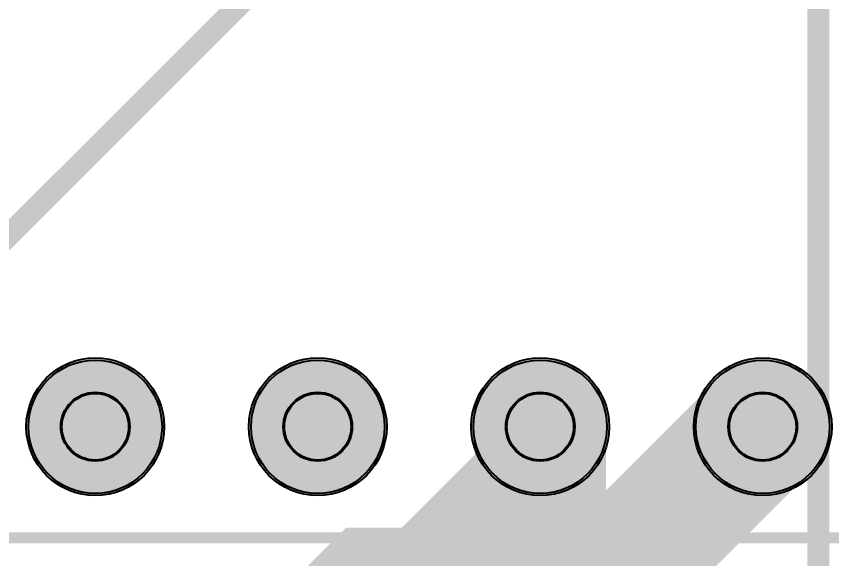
# Model space of a CAD drawing. Header units: millimetres. Extents: x 0 to 136, y 0 to 68.
# Drawn here: x 45.45 to 54.76, y 41.04 to 47.23 of the extents above; entities that cross this region are included whole.
import ezdxf

# ---------------------------------------------------------------- set-up
doc = ezdxf.new("R2010")
doc.units = ezdxf.units.MM
for name, color, linetype, true_color in [('BottomSolderMaskLayer', 7, 'Continuous', 0xaa00ff), ('Document', 7, 'Continuous', 0xffffff), ('Inner1', 7, 'Continuous', 0x999966), ('Inner2', 7, 'Continuous', 0x008000), ('Multi-Layer', 7, 'Continuous', 0xc0c0c0), ('TopLayer', 7, 'Continuous', 0xff0000), ('TopSilkLayer', 7, 'Continuous', 0xffcc00), ('TopSolderMaskLayer', 7, 'Continuous', 0x800080)]:
    doc.layers.add(name, color=color, linetype=linetype, true_color=true_color)

msp = doc.modelspace()

# ---------------------------------------------------------------- hatches: boundary and pattern name
at = {"layer": 'BottomSolderMaskLayer'}
for points in [[(45.5677, 42.5451, 1), (47.1425, 42.5451, 1)], [(48.1077, 42.5451, 1), (49.6825, 42.5451, 1)], [(50.6477, 42.5451, 1), (52.2225, 42.5451, 1)], [(53.1877, 42.5451, 1), (54.7625, 42.5451, 1)]]:
    msp.add_hatch(color=256, dxfattribs=at).paths.add_polyline_path(points)
at = {"layer": 'Multi-Layer'}
for points in [[(45.5931, 42.5451, 1), (47.1171, 42.5451, 1)], [(48.1331, 42.5451, 1), (49.6571, 42.5451, 1)], [(50.6731, 42.5451, 1), (52.1971, 42.5451, 1)], [(53.2131, 42.5451, 1), (54.7371, 42.5451, 1)]]:
    msp.add_hatch(color=256, dxfattribs=at).paths.add_polyline_path(points)
at = {"layer": 'TopSolderMaskLayer'}
for points in [[(45.5677, 42.5451, 1), (47.1425, 42.5451, 1)], [(48.1077, 42.5451, 1), (49.6825, 42.5451, 1)], [(50.6477, 42.5451, 1), (52.2225, 42.5451, 1)], [(53.1877, 42.5451, 1), (54.7625, 42.5451, 1)]]:
    msp.add_hatch(color=256, dxfattribs=at).paths.add_polyline_path(points)

# ---------------------------------------------------------------- linework, layer by layer
at = {"layer": 'BottomSolderMaskLayer'}
for centre, radius in [((46.3551, 42.5451), 0.7874), ((48.8951, 42.5451), 0.7874), ((51.4351, 42.5451), 0.7874), ((53.9751, 42.5451), 0.7874), ((46.3551, 42.5451), 0.3937), ((48.8951, 42.5451), 0.3937), ((51.4351, 42.5451), 0.3937), ((53.9751, 42.5451), 0.3937)]:
    msp.add_circle(centre, radius, dxfattribs=at)
at = {"layer": 'Document', "const_width": 0.254}
msp.add_lwpolyline([(54.61, 59.69), (54.61, 0)], dxfattribs=at)
at = {"layer": 'Inner1', "const_width": 1.5}
msp.add_lwpolyline([(51.4351, 42.5451), (51.4351, 41.9101), (42.5451, 33.0201)], dxfattribs=at)
at = {"layer": 'Inner2', "const_width": 0.254}
msp.add_lwpolyline([(56.5151, 55.2451), (55.8801, 55.2451), (45.0851, 44.4501), (45.0851, 40.0051), (46.3551, 38.7351), (46.3551, 21.59)], dxfattribs=at)
at = {"layer": 'Multi-Layer'}
for centre, radius in [((46.3551, 42.5451), 0.762), ((48.8951, 42.5451), 0.762), ((51.4351, 42.5451), 0.762), ((53.9751, 42.5451), 0.762), ((46.3551, 42.5451), 0.381), ((48.8951, 42.5451), 0.381), ((51.4351, 42.5451), 0.381), ((53.9751, 42.5451), 0.381)]:
    msp.add_circle(centre, radius, dxfattribs=at)
at = {"layer": 'TopLayer', "const_width": 1.5}
msp.add_lwpolyline([(53.9749, 42.545), (52.07, 40.64), (49.53, 40.64), (46.99, 38.1), (46.99, 34.9251), (42.5449, 30.4801)], dxfattribs=at)
at = {"layer": 'TopSilkLayer', "const_width": 0.127}
msp.add_lwpolyline([(45.0851, 41.2751), (45.0851, 56.5151), (65.4051, 56.5151), (65.4051, 41.2751), (45.0851, 41.2751)], close=True, dxfattribs=at)
at = {"layer": 'TopSolderMaskLayer'}
for centre, radius in [((46.3551, 42.5451), 0.7874), ((48.8951, 42.5451), 0.7874), ((51.4351, 42.5451), 0.7874), ((53.9751, 42.5451), 0.7874), ((46.3551, 42.5451), 0.3937), ((48.8951, 42.5451), 0.3937), ((51.4351, 42.5451), 0.3937), ((53.9751, 42.5451), 0.3937)]:
    msp.add_circle(centre, radius, dxfattribs=at)

doc.saveas('drawing.dxf')
